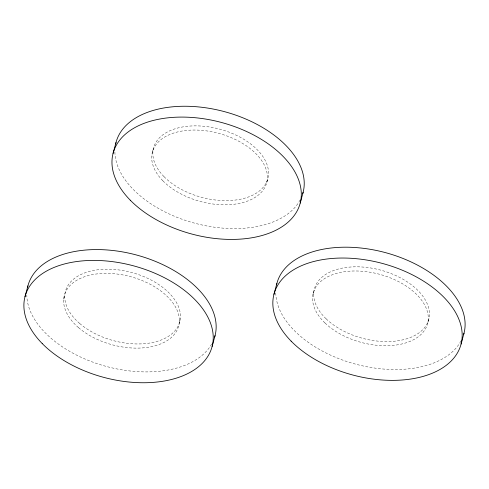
<?xml version="1.0" encoding="UTF-8"?>
<svg xmlns="http://www.w3.org/2000/svg" width="489" height="489" viewBox="0 0 489 489"><rect width="100%" height="100%" fill="white"/><g stroke="black" fill="none" stroke-linecap="round" stroke-linejoin="round"><path stroke-width="0.37" stroke-dasharray="2.44 1.83" d="M63.704 299.127L64.829 294.959M152.385 152.226L153.509 148.057M179.267 322.361L180.392 318.192M266.743 182.611L267.868 178.442M312.978 294.39L314.109 290.221M427.893 322.337L429.018 318.168M300.087 200.044A96.816 57.72 15.1 0 1 195.979 223.534A96.816 57.72 15.1 0 1 114.897 151.914M460.962 340.992A96.816 57.72 15.1 0 1 355.68 364.171A96.816 57.72 15.1 0 1 275.778 291.377M211.639 344.048A96.816 57.72 15.1 0 1 107.287 366.695A96.816 57.72 15.1 0 1 26.822 295.24M326.132 318.834A59.163 35.275 15.1 0 0 425.302 326.664A59.163 35.275 15.1 0 0 363.248 267.086A59.163 35.275 15.1 0 0 326.132 318.834M79.689 323.486A59.163 35.275 15.1 0 0 177.666 326.994A59.163 35.275 15.1 0 0 110.483 269.25A59.163 35.275 15.1 0 0 79.689 323.486M164.017 176.657A59.163 35.275 15.1 0 0 263.638 186.761A59.163 35.275 15.1 0 0 204.408 126.327A59.163 35.275 15.1 0 0 164.017 176.657M162.892 180.826A59.163 35.275 15.1 0 0 262.514 190.93A59.163 35.275 15.1 0 0 203.283 130.496A59.163 35.275 15.1 0 0 162.892 180.826M78.564 327.654A59.163 35.275 15.1 0 0 176.541 331.163A59.163 35.275 15.1 0 0 109.359 273.418A59.163 35.275 15.1 0 0 78.564 327.654M325.008 323.003A59.163 35.275 15.1 0 0 424.177 330.833A59.163 35.275 15.1 0 0 362.123 271.254A59.163 35.275 15.1 0 0 325.008 323.003"/><path stroke-width="0.73" d="M25 296.725L27.922 285.882M113.075 153.393L115.997 142.556M212.128 346.444L215.056 335.607M273.944 294.341L276.872 283.504M300.203 203.118L303.131 192.275M461.078 344.06L464 333.223M115.667 143.949A96.816 57.72 15.1 0 1 224.054 111.541A96.816 57.72 15.1 0 1 302.722 193.717M276.542 284.891A96.816 57.72 15.1 0 1 384.929 252.489A96.816 57.72 15.1 0 1 463.596 334.665M27.592 287.275A96.816 57.72 15.1 0 1 135.979 254.867A96.816 57.72 15.1 0 1 214.647 337.049M130.27 200.197A96.816 57.72 15.1 0 0 293.278 216.737A96.816 57.72 15.1 0 0 196.364 117.837A96.816 57.72 15.1 0 0 130.27 200.197M291.144 341.145A96.816 57.72 15.1 0 0 454.153 357.679A96.816 57.72 15.1 0 0 357.239 258.785A96.816 57.72 15.1 0 0 291.144 341.145M42.195 343.522A96.816 57.72 15.1 0 0 205.203 360.063A96.816 57.72 15.1 0 0 108.289 261.163A96.816 57.72 15.1 0 0 42.195 343.522"/></g></svg>
